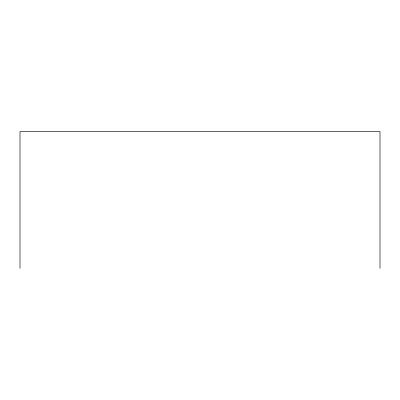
<?xml version="1.0" encoding="UTF-8"?>
<svg xmlns="http://www.w3.org/2000/svg" width="400" height="400" viewBox="0 0 400 400"><rect width="100%" height="100%" fill="white"/><g stroke="black" fill="none" stroke-linecap="round" stroke-linejoin="round"><path stroke-width="0.6" d="M380 268.39L380 131.61L20 131.61L20 268.39"/></g></svg>
